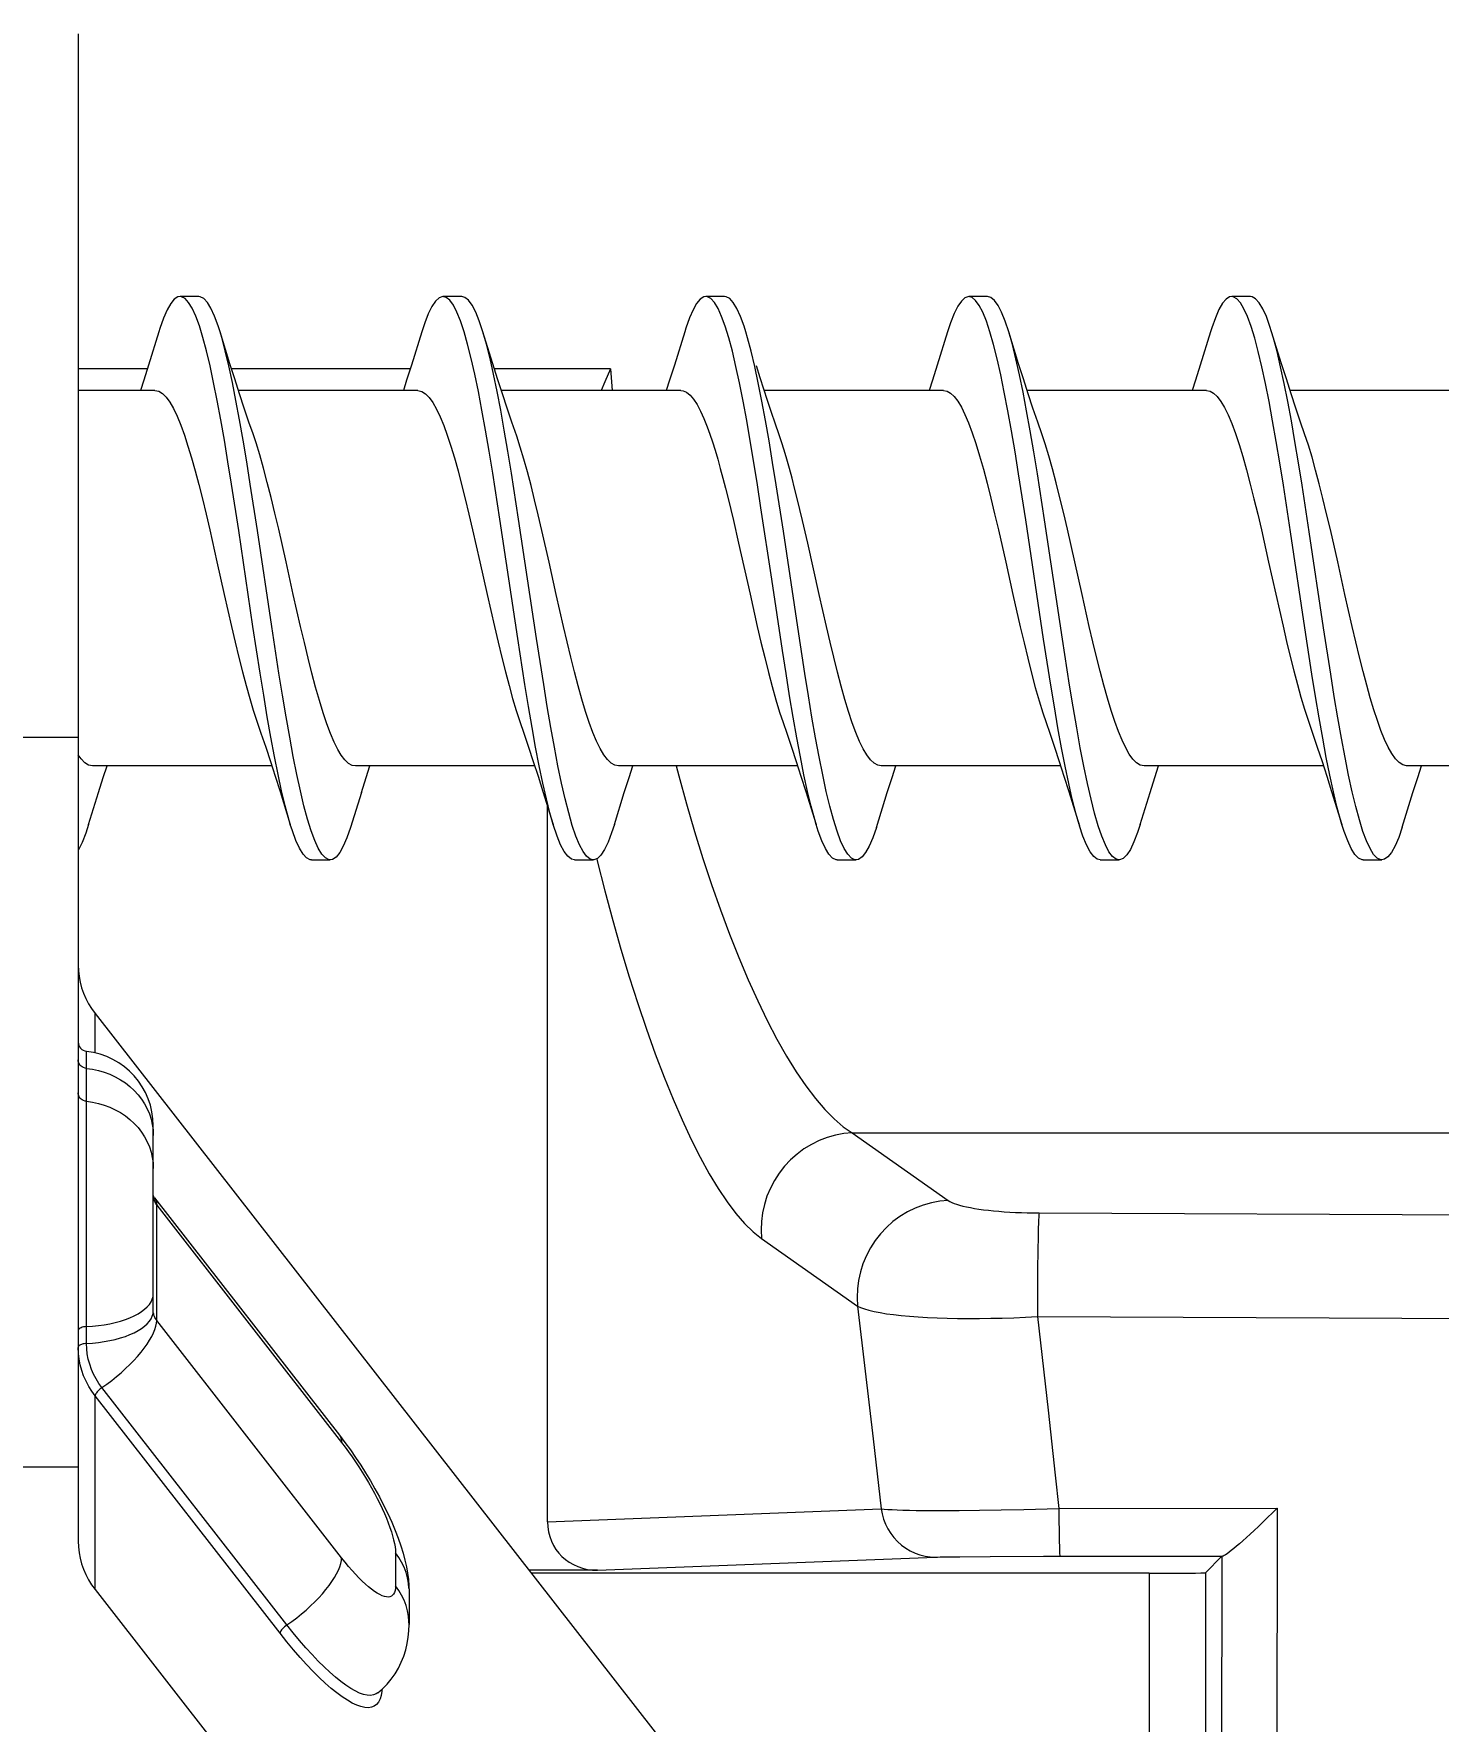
# Model space of a CAD drawing. Header units: millimetres. Extents: x -853320 to 19484, y -510814 to 9708.
# Drawn here: x 2824.89 to 2832.37, y 6547.73 to 6556.71 of the extents above; entities that cross this region are included whole.
import ezdxf
from ezdxf import colors
from ezdxf.entities.mleader import LeaderData, LeaderLine
from ezdxf.math import Vec2, Vec3

# ---------------------------------------------------------------- set-up
doc = ezdxf.new("R2010")
doc.units = ezdxf.units.MM
for name, color, linetype, lineweight in [('F_ARREDI', 7, 'Continuous', 5), ('F_ELETTRICO', 22, 'Continuous', 5), ('F_ELETTRODOMESTICI', 40, 'Continuous', 5)]:
    doc.layers.add(name, color=color, linetype=linetype, lineweight=lineweight)
doc.styles.add('DANZI-DIDASCALIE', font='Yu Gothic UI Light.ttf', dxfattribs={"height": 30})

# ---------------------------------------------------------------- blocks, each defined once
blk = doc.blocks.new('_Dot')
at = {"color": 0, "linetype": 'ByBlock', "lineweight": -2}
blk.add_line((-0.5, 0), (-1, 0), dxfattribs=at)
at = {"color": 0, "linetype": 'ByBlock', "const_width": 0.5}
blk.add_lwpolyline([(-0.25, 0, 1), (0.25, 0, 1)], format="xyb", close=True, dxfattribs=at)
blk = doc.blocks.new('BAGNO-LAVANDERIA_pianta_sol.B')
at = {"layer": 'F_ELETTRODOMESTICI', "color": 5, "ltscale": 5}
ml = blk.add_multileader_mtext('Standard', dxfattribs=at)
ml.set_content('{\\fYu Gothic UI Light|b0|i0|c128|p34;BASAMENTO c/cassetto} ditta MIELE art.WTS 610', color=5, style='DANZI-DIDASCALIE')
ml.set_leader_properties(color=256, linetype='ByLayer', lineweight=-1)
ml.set_arrow_properties(name='DOT')
ml.build(insert=Vec2(0, 0))
ml.multileader.update_dxf_attribs({"arrow_head_size": 5, "scale": 5})
ctx = ml.context
ctx.base_point, ctx.scale, ctx.char_height, ctx.arrow_head_size, ctx.landing_gap_size, ctx.plane_origin, ctx.plane_x_axis, ctx.plane_y_axis = Vec3(865728.9622, 518190.6354), 5, 25, 5, 10, Vec3(865691.9943, 518253.2738), Vec3(0, -1), Vec3(1, 0)
notes = []
notes.append((ctx, [(0, (0, 0, 0), (0, 0), (1, 0), 1, [])]))
ctx.mtext.insert, ctx.mtext.text_direction, ctx.mtext.rotation, ctx.mtext.width, ctx.mtext.flow_direction = Vec3(865741.6801, 518180.6354), Vec3(0, -1), 4.712389, 471.574284, 5
ml = blk.add_multileader_mtext('Standard', dxfattribs=at)
ml.set_content('{\\fYu Gothic UI Light|b0|i0|c128|p34;LAVASCIUGA} ditta MIELE art.WTD165 WPM 8/5kg', color=5, style='DANZI-DIDASCALIE')
ml.set_leader_properties(color=256, linetype='ByLayer', lineweight=-1)
ml.set_arrow_properties(name='DOT')
ml.build(insert=Vec2(0, 0))
ml.multileader.update_dxf_attribs({"arrow_head_size": 5, "scale": 5})
ctx = ml.context
ctx.base_point, ctx.scale, ctx.char_height, ctx.arrow_head_size, ctx.landing_gap_size, ctx.plane_origin, ctx.plane_x_axis, ctx.plane_y_axis = Vec3(865852.825, 518185.2766), 5, 25, 5, 10, Vec3(865819.832, 518247.9151), Vec3(0, -1), Vec3(1, 0)
notes.append((ctx, [(0, (0, 0, 0), (0, 0), (1, 0), 1, [])]))
ctx.mtext.insert, ctx.mtext.text_direction, ctx.mtext.rotation, ctx.mtext.width, ctx.mtext.flow_direction = Vec3(865869.5178, 518175.2766), Vec3(0, -1), 4.712389, 377.016688, 5
for ctx, leaders in notes:
    for number, flags, end, landing, length, lines in leaders:
        leader = LeaderData()
        leader.index, (leader.has_last_leader_line, leader.has_dogleg_vector, leader.attachment_direction) = number, flags
        leader.last_leader_point, leader.dogleg_vector, leader.dogleg_length = Vec3(end), Vec3(landing), length
        for number, points, colour, breaks in lines:
            line = LeaderLine()
            line.index, line.vertices, line.color, line.breaks = number, Vec3.list(points), colors.encode_raw_color(colour), breaks
            leader.lines.append(line)
        ctx.leaders.append(leader)

msp = doc.modelspace()

# ---------------------------------------------------------------- linework, layer by layer
at = {"layer": 'F_ELETTRICO'}
for p, q in [((2825.1308, 6556.7149), (2825.1308, 6548.6855)), ((2825.7733, 6555.315), (2825.6733, 6555.315)), ((2827.1733, 6555.315), (2827.0733, 6555.315)), ((2828.5733, 6555.315), (2828.4733, 6555.315)), ((2829.9733, 6555.315), (2829.8733, 6555.315)), ((2831.3733, 6555.315), (2831.2733, 6555.315)), ((2825.776, 6555.1586), (2825.7569, 6555.2106)), ((2827.1667, 6555.1852), (2827.1476, 6555.2323)), ((2829.9672, 6555.1839), (2829.9481, 6555.2312)), ((2831.3769, 6555.1557), (2831.3579, 6555.2082)), ((2825.9388, 6554.9573), (2825.8861, 6555.1269)), ((2827.3388, 6554.9573), (2827.2861, 6555.1269)), ((2830.1388, 6554.9573), (2830.0861, 6555.1269)), ((2831.5388, 6554.9573), (2831.4861, 6555.1269)), ((2825.4992, 6554.9299), (2825.1308, 6554.9299)), ((2826.8992, 6554.9299), (2825.9475, 6554.9299)), ((2827.9661, 6554.9299), (2827.3475, 6554.9299)), ((2827.9661, 6554.9299), (2827.9746, 6554.815)), ((2825.5393, 6554.815), (2825.1308, 6554.815)), ((2826.9393, 6554.815), (2825.9843, 6554.815)), ((2828.3393, 6554.815), (2827.3843, 6554.815)), ((2828.7717, 6554.7587), (2828.7526, 6554.8548)), ((2829.7393, 6554.815), (2828.7843, 6554.815)), ((2831.1393, 6554.815), (2830.1843, 6554.815)), ((2832.5393, 6554.815), (2831.5843, 6554.815)), ((2828.7907, 6554.6556), (2828.7717, 6554.7587)), ((2828.8212, 6554.7028), (2828.8017, 6554.7616)), ((2828.844, 6554.6355), (2828.8212, 6554.7028)), ((2828.8098, 6554.5465), (2828.7907, 6554.6556)), ((2828.8618, 6554.5838), (2828.844, 6554.6355)), ((2827.3762, 6554.1295), (2827.3381, 6554.3745)), ((2827.4762, 6554.1295), (2827.4381, 6554.3745)), ((2830.1767, 6554.1263), (2830.1386, 6554.3715)), ((2830.2767, 6554.1263), (2830.2386, 6554.3715)), ((2825.9855, 6554.0682), (2825.9474, 6554.3161)), ((2826.0855, 6554.0682), (2826.0474, 6554.3161)), ((2828.886, 6554.0649), (2828.8479, 6554.313)), ((2831.5865, 6554.0617), (2831.5484, 6554.3099)), ((2831.6865, 6554.0617), (2831.6484, 6554.3099)), ((2825.8312, 6554.0731), (2825.87, 6553.9018)), ((2826.0617, 6553.5577), (2825.9855, 6554.0682)), ((2826.1617, 6553.5577), (2826.0855, 6554.0682)), ((2826.2379, 6553.9019), (2826.1985, 6554.0757)), ((2827.4715, 6553.4932), (2827.3762, 6554.1295)), ((2827.5715, 6553.4932), (2827.4762, 6554.1295)), ((2828.6196, 6554.1227), (2828.6476, 6554.0012)), ((2828.9622, 6553.5544), (2828.886, 6554.0649)), ((2829.0155, 6554.0012), (2828.9876, 6554.1227)), ((2830.0311, 6554.0732), (2830.0701, 6553.901)), ((2830.272, 6553.4899), (2830.1767, 6554.1263)), ((2830.372, 6553.4899), (2830.2767, 6554.1263)), ((2830.4378, 6553.9021), (2830.3986, 6554.0753)), ((2831.8378, 6553.9021), (2831.7988, 6554.0745)), ((2828.6476, 6554.0012), (2828.7084, 6553.7293)), ((2829.0764, 6553.729), (2829.0155, 6554.0012)), ((2831.6627, 6553.5512), (2831.5865, 6554.0617)), ((2831.7627, 6553.5512), (2831.6865, 6554.0617)), ((2827.3087, 6553.7281), (2827.3475, 6553.5569)), ((2827.7151, 6553.5584), (2827.6765, 6553.7289)), ((2828.7084, 6553.7293), (2828.7471, 6553.5584)), ((2829.1151, 6553.5584), (2829.0764, 6553.729)), ((2831.5085, 6553.7292), (2831.5467, 6553.5601)), ((2826.0998, 6553.3099), (2826.0617, 6553.5577)), ((2826.1998, 6553.3099), (2826.1617, 6553.5577)), ((2829.0003, 6553.3069), (2828.9622, 6553.5544)), ((2831.7008, 6553.3038), (2831.6627, 6553.5512)), ((2831.8008, 6553.3038), (2831.7627, 6553.5512)), ((2827.5096, 6553.2485), (2827.4715, 6553.4932)), ((2827.6096, 6553.2485), (2827.5715, 6553.4932)), ((2830.3101, 6553.2455), (2830.272, 6553.4899)), ((2830.4101, 6553.2455), (2830.372, 6553.4899)), ((2825.1308, 6552.9671), (2823.6308, 6552.9671)), ((2826.1623, 6552.815), (2825.2073, 6552.815)), ((2826.1951, 6552.7698), (2826.176, 6552.8655)), ((2827.5623, 6552.815), (2826.6073, 6552.815)), ((2828.9623, 6552.815), (2828.0073, 6552.815)), ((2830.3623, 6552.815), (2829.4073, 6552.815)), ((2831.7623, 6552.815), (2830.8073, 6552.815)), ((2831.796, 6552.7651), (2831.777, 6552.8604)), ((2833.1623, 6552.815), (2832.2073, 6552.815)), ((2826.2057, 6552.6796), (2826.2605, 6552.503)), ((2827.6057, 6552.6796), (2827.6605, 6552.503)), ((2829.0057, 6552.6796), (2829.0605, 6552.503)), ((2830.4057, 6552.6796), (2830.4625, 6552.4967)), ((2831.8057, 6552.6796), (2831.8605, 6552.503)), ((2827.6308, 6548.7892), (2827.6308, 6552.5994)), ((2826.3903, 6552.4178), (2826.3713, 6552.4695)), ((2829.1908, 6552.4166), (2829.1718, 6552.468)), ((2831.9913, 6552.4154), (2831.9722, 6552.4666)), ((2827.8001, 6552.3952), (2827.781, 6552.4417)), ((2830.6006, 6552.3941), (2830.5815, 6552.4404)), ((2826.3733, 6552.315), (2826.4733, 6552.315)), ((2827.7733, 6552.315), (2827.8733, 6552.315)), ((2827.8928, 6552.3196), (2827.8953, 6552.3093)), ((2829.1733, 6552.315), (2829.2733, 6552.315)), ((2830.5733, 6552.315), (2830.6733, 6552.315)), ((2831.9733, 6552.315), (2832.0733, 6552.315)), ((2825.2212, 6551.4963), (2829.9916, 6545.373)), ((2825.2212, 6551.2866), (2825.2212, 6551.4963)), ((2825.1752, 6549.7387), (2825.1752, 6551.2949)), ((2825.5295, 6550.8759), (2825.5308, 6550.8467)), ((2825.5308, 6549.9129), (2825.5308, 6550.8973)), ((2829.2526, 6550.8605), (2854.3608, 6550.8605)), ((2829.2526, 6550.8605), (2829.7637, 6550.5007)), ((2825.5368, 6550.5147), (2826.5216, 6549.2506)), ((2825.5368, 6550.5147), (2825.5392, 6550.5113)), ((2825.5478, 6550.4886), (2825.5489, 6550.4751)), ((2825.5489, 6550.4751), (2826.5337, 6549.211)), ((2825.5489, 6549.8614), (2825.5489, 6550.4751)), ((2830.2473, 6550.4339), (2854.3608, 6550.3262)), ((2828.7696, 6550.2977), (2829.2808, 6549.9378)), ((2830.2424, 6550.3025), (2830.2413, 6550.2395)), ((2830.2413, 6550.2395), (2830.2399, 6550.1297)), ((2830.2399, 6550.1297), (2830.2389, 6550.0079)), ((2829.2808, 6549.9378), (2829.322, 6549.5905)), ((2830.2389, 6550.0079), (2830.2385, 6549.882)), ((2826.5337, 6548.5973), (2825.5489, 6549.8614)), ((2830.2385, 6549.882), (2854.3608, 6549.7737)), ((2830.2385, 6549.882), (2830.2955, 6549.3834)), ((2829.322, 6549.5905), (2829.3638, 6549.2308)), ((2826.2424, 6548.2397), (2825.2576, 6549.5038)), ((2826.206, 6548.195), (2825.2212, 6549.4591)), ((2825.2212, 6548.4277), (2825.2212, 6549.4591)), ((2826.5216, 6549.2506), (2826.5512, 6549.2116)), ((2829.3638, 6549.2308), (2829.4061, 6548.8585)), ((2823.6308, 6549.0809), (2825.1308, 6549.0809)), ((2827.6308, 6548.7892), (2829.4061, 6548.8585)), ((2829.9307, 6548.8507), (2830.0459, 6548.8527)), ((2830.0459, 6548.8527), (2830.1664, 6548.8553)), ((2830.1664, 6548.8553), (2830.3533, 6548.8605)), ((2830.3533, 6548.8605), (2831.5163, 6548.8608)), ((2830.3533, 6548.8605), (2830.3536, 6548.8058)), ((2831.5163, 6548.8608), (2831.5133, 6546.9817)), ((2829.8226, 6548.8495), (2829.9307, 6548.8507)), ((2830.3536, 6548.8058), (2830.3543, 6548.731)), ((2830.3543, 6548.731), (2830.355, 6548.6884)), ((2830.355, 6548.6884), (2830.3557, 6548.6535)), ((2826.8205, 6548.6237), (2826.8205, 6548.4483)), ((2827.897, 6548.5305), (2829.6959, 6548.6008)), ((2829.7206, 6548.6015), (2829.7555, 6548.6022)), ((2829.7555, 6548.6022), (2829.8263, 6548.6032)), ((2829.8263, 6548.6032), (2829.9864, 6548.6045)), ((2829.9864, 6548.6045), (2830.2708, 6548.6055)), ((2830.2708, 6548.6055), (2831.2243, 6548.6057)), ((2831.1334, 6548.5176), (2831.2211, 6548.6053)), ((2831.2211, 6548.6053), (2831.2137, 6544.7701)), ((2827.897, 6548.5305), (2827.5317, 6548.5305)), ((2830.8334, 6548.515), (2827.5439, 6548.515)), ((2830.8334, 6548.515), (2830.8334, 6540.5124)), ((2831.1334, 6548.5176), (2831.1334, 6540.8124)), ((2825.2212, 6548.4277), (2829.9916, 6542.3044)), ((2826.8928, 6548.4175), (2826.8928, 6548.2421)), ((2826.7258, 6547.8774), (2826.7517, 6547.8999))]:
    msp.add_line(p, q, dxfattribs=at)
for points in [[(2825.6733, 6555.315), (2825.6616, 6555.3129), (2825.6426, 6555.3007), (2825.6235, 6555.2777), (2825.6045, 6555.244), (2825.5854, 6555.1998), (2825.5664, 6555.1456), (2825.5605, 6555.1269)], [(2825.7569, 6555.2106), (2825.7379, 6555.2525), (2825.7188, 6555.2838), (2825.6997, 6555.3044), (2825.6807, 6555.3141), (2825.6733, 6555.315)], [(2825.8861, 6555.1269), (2825.876, 6555.1586), (2825.8569, 6555.2106), (2825.8379, 6555.2525), (2825.8188, 6555.2838), (2825.7997, 6555.3044), (2825.7807, 6555.3141), (2825.7733, 6555.315)], [(2827.0733, 6555.315), (2827.0524, 6555.3083), (2827.0333, 6555.2909), (2827.0143, 6555.2626), (2826.9952, 6555.2238), (2826.9762, 6555.1746), (2826.9605, 6555.1269)], [(2827.1476, 6555.2323), (2827.1286, 6555.2691), (2827.1095, 6555.2952), (2827.0905, 6555.3105), (2827.0733, 6555.315)], [(2827.2861, 6555.1269), (2827.2667, 6555.1852), (2827.2476, 6555.2323), (2827.2286, 6555.2691), (2827.2095, 6555.2952), (2827.1905, 6555.3105), (2827.1733, 6555.315)], [(2828.4733, 6555.315), (2828.4621, 6555.3131), (2828.4431, 6555.3012), (2828.424, 6555.2784), (2828.405, 6555.245), (2828.3859, 6555.2011), (2828.3669, 6555.1471), (2828.3605, 6555.1269)], [(2828.5574, 6555.2094), (2828.5383, 6555.2515), (2828.5193, 6555.2831), (2828.5002, 6555.304), (2828.4812, 6555.314), (2828.4733, 6555.315)], [(2828.6861, 6555.1269), (2828.6764, 6555.1571), (2828.6574, 6555.2094), (2828.6383, 6555.2515), (2828.6193, 6555.2831), (2828.6002, 6555.304), (2828.5812, 6555.314), (2828.5733, 6555.315)], [(2829.8733, 6555.315), (2829.8529, 6555.3086), (2829.8338, 6555.2914), (2829.8147, 6555.2635), (2829.7957, 6555.2249), (2829.7766, 6555.176), (2829.7605, 6555.1269)], [(2829.9481, 6555.2312), (2829.9291, 6555.2683), (2829.91, 6555.2947), (2829.891, 6555.3103), (2829.8733, 6555.315)], [(2830.0861, 6555.1269), (2830.0672, 6555.1839), (2830.0481, 6555.2312), (2830.0291, 6555.2683), (2830.01, 6555.2947), (2829.991, 6555.3103), (2829.9733, 6555.315)], [(2831.2733, 6555.315), (2831.2626, 6555.3132), (2831.2436, 6555.3016), (2831.2245, 6555.2791), (2831.2055, 6555.246), (2831.1864, 6555.2023), (2831.1674, 6555.1486), (2831.1605, 6555.1269)], [(2831.3579, 6555.2082), (2831.3388, 6555.2506), (2831.3198, 6555.2825), (2831.3007, 6555.3036), (2831.2817, 6555.3139), (2831.2733, 6555.315)], [(2831.4861, 6555.1269), (2831.4769, 6555.1557), (2831.4579, 6555.2082), (2831.4388, 6555.2506), (2831.4198, 6555.2825), (2831.4007, 6555.3036), (2831.3817, 6555.3139), (2831.3733, 6555.315)], [(2825.8712, 6554.7612), (2825.8522, 6554.8571), (2825.8331, 6554.9455), (2825.8141, 6555.0255), (2825.795, 6555.0967), (2825.776, 6555.1586)], [(2827.2619, 6554.8089), (2827.2429, 6554.9012), (2827.2238, 6554.9855), (2827.2048, 6555.0614), (2827.1857, 6555.1281), (2827.1667, 6555.1852)], [(2828.6145, 6555.0236), (2828.5955, 6555.095), (2828.5764, 6555.1571), (2828.5574, 6555.2094)], [(2830.0624, 6554.8064), (2830.0434, 6554.8989), (2830.0243, 6554.9835), (2830.0053, 6555.0595), (2829.9862, 6555.1265), (2829.9672, 6555.1839)], [(2831.4722, 6554.7561), (2831.4531, 6554.8524), (2831.4341, 6554.9411), (2831.415, 6555.0216), (2831.396, 6555.0933), (2831.3769, 6555.1557)], [(2825.5605, 6555.1269), (2825.5057, 6554.9503), (2825.4799, 6554.8694), (2825.4623, 6554.815)], [(2825.9522, 6554.8571), (2825.9331, 6554.9455), (2825.9141, 6555.0255), (2825.895, 6555.0967), (2825.8861, 6555.1269)], [(2826.9605, 6555.1269), (2826.9057, 6554.9503), (2826.8799, 6554.8694), (2826.8623, 6554.815)], [(2827.3619, 6554.8089), (2827.3429, 6554.9012), (2827.3238, 6554.9855), (2827.3048, 6555.0614), (2827.2861, 6555.1269)], [(2828.3605, 6555.1269), (2828.3057, 6554.9503), (2828.2799, 6554.8694), (2828.2623, 6554.815)], [(2828.7145, 6555.0236), (2828.6955, 6555.095), (2828.6861, 6555.1269)], [(2829.7605, 6555.1269), (2829.7057, 6554.9503), (2829.6799, 6554.8694), (2829.6623, 6554.815)], [(2830.1624, 6554.8064), (2830.1434, 6554.8989), (2830.1243, 6554.9835), (2830.1053, 6555.0595), (2830.0861, 6555.1269)], [(2831.1605, 6555.1269), (2831.1057, 6554.9503), (2831.0799, 6554.8694), (2831.0623, 6554.815)], [(2831.5531, 6554.8524), (2831.5341, 6554.9411), (2831.515, 6555.0216), (2831.496, 6555.0933), (2831.4861, 6555.1269)], [(2828.7669, 6554.1903), (2828.7479, 6554.313), (2828.7288, 6554.432), (2828.7098, 6554.5465), (2828.6907, 6554.6556), (2828.6717, 6554.7587), (2828.6526, 6554.8548), (2828.6336, 6554.9433), (2828.6145, 6555.0236)], [(2828.7526, 6554.8548), (2828.7336, 6554.9433), (2828.7145, 6555.0236)], [(2826.0619, 6554.5838), (2826.0402, 6554.6468), (2826.0151, 6554.7211), (2825.9899, 6554.7977), (2825.9645, 6554.8764), (2825.9388, 6554.9573)], [(2827.4659, 6554.5721), (2827.4402, 6554.6468), (2827.4151, 6554.7211), (2827.3899, 6554.7977), (2827.3645, 6554.8764), (2827.3388, 6554.9573)], [(2827.9661, 6554.9299), (2827.9359, 6554.8608), (2827.9165, 6554.815)], [(2828.8017, 6554.7616), (2828.7624, 6554.8828), (2828.7424, 6554.9457)], [(2830.2619, 6554.5838), (2830.2402, 6554.6468), (2830.2151, 6554.7211), (2830.1899, 6554.7977), (2830.1645, 6554.8764), (2830.1388, 6554.9573)], [(2831.6619, 6554.5838), (2831.6402, 6554.6468), (2831.6151, 6554.7211), (2831.5899, 6554.7977), (2831.5645, 6554.8764), (2831.5388, 6554.9573)], [(2825.5393, 6554.815), (2825.5597, 6554.8108), (2825.5795, 6554.7987), (2825.5992, 6554.779), (2825.6188, 6554.7521), (2825.6382, 6554.7181), (2825.6576, 6554.6775), (2825.6769, 6554.6304), (2825.6961, 6554.5775), (2825.7153, 6554.5189), (2825.7345, 6554.4553), (2825.7536, 6554.387), (2825.7729, 6554.3142), (2825.7922, 6554.237), (2825.8117, 6554.1563), (2825.8312, 6554.0731)], [(2826.0474, 6554.3161), (2826.0284, 6554.435), (2826.0093, 6554.5493), (2825.9903, 6554.6584), (2825.9712, 6554.7612), (2825.9522, 6554.8571)], [(2826.9393, 6554.815), (2826.961, 6554.8102), (2826.9809, 6554.7976), (2827.0006, 6554.7774), (2827.02, 6554.7501), (2827.0394, 6554.7159), (2827.0586, 6554.6752), (2827.0776, 6554.6285), (2827.0965, 6554.5763), (2827.1155, 6554.5185), (2827.1345, 6554.4553), (2827.1536, 6554.3872), (2827.1728, 6554.3145), (2827.1922, 6554.2371), (2827.2118, 6554.156), (2827.2313, 6554.0725)], [(2827.3381, 6554.3745), (2827.3191, 6554.4913), (2827.3, 6554.6032), (2827.281, 6554.7093), (2827.2619, 6554.8089)], [(2827.4381, 6554.3745), (2827.4191, 6554.4913), (2827.4, 6554.6032), (2827.381, 6554.7093), (2827.3619, 6554.8089)], [(2828.3393, 6554.815), (2828.3518, 6554.8134), (2828.3707, 6554.8051), (2828.3894, 6554.7898), (2828.4081, 6554.7677), (2828.4265, 6554.7394), (2828.4447, 6554.7051), (2828.4628, 6554.6654), (2828.4806, 6554.6207)], [(2829.7393, 6554.815), (2829.7574, 6554.8117), (2829.7769, 6554.8008), (2829.7963, 6554.7824), (2829.8154, 6554.7573), (2829.8343, 6554.7256), (2829.8532, 6554.6871), (2829.8724, 6554.6418), (2829.8917, 6554.59), (2829.9112, 6554.5318), (2829.9311, 6554.4671), (2829.9511, 6554.3964), (2829.9711, 6554.321), (2829.9912, 6554.2414), (2830.0112, 6554.1583), (2830.0311, 6554.0732)], [(2830.1386, 6554.3715), (2830.1196, 6554.4884), (2830.1005, 6554.6004), (2830.0815, 6554.7066), (2830.0624, 6554.8064)], [(2830.2386, 6554.3715), (2830.2196, 6554.4884), (2830.2005, 6554.6004), (2830.1815, 6554.7066), (2830.1624, 6554.8064)], [(2831.1393, 6554.815), (2831.1581, 6554.8114), (2831.1774, 6554.8004), (2831.1966, 6554.7821), (2831.2158, 6554.7566), (2831.235, 6554.7242), (2831.2542, 6554.6849), (2831.2736, 6554.6389), (2831.293, 6554.5864), (2831.3126, 6554.5275), (2831.3324, 6554.4624), (2831.3524, 6554.3916), (2831.3723, 6554.3163), (2831.3921, 6554.2375), (2831.4119, 6554.1556), (2831.4315, 6554.0717)], [(2831.6484, 6554.3099), (2831.6293, 6554.429), (2831.6103, 6554.5436), (2831.5912, 6554.6529), (2831.5722, 6554.7561), (2831.5531, 6554.8524)], [(2825.9474, 6554.3161), (2825.9284, 6554.435), (2825.9093, 6554.5493), (2825.8903, 6554.6584), (2825.8712, 6554.7612)], [(2831.5484, 6554.3099), (2831.5293, 6554.429), (2831.5103, 6554.5436), (2831.4912, 6554.6529), (2831.4722, 6554.7561)], [(2828.4806, 6554.6207), (2828.4945, 6554.5822), (2828.5084, 6554.5406), (2828.5224, 6554.4962), (2828.5363, 6554.449), (2828.5503, 6554.3993), (2828.5642, 6554.3475), (2828.578, 6554.2939), (2828.5918, 6554.2386), (2828.6057, 6554.1816), (2828.6196, 6554.1227)], [(2826.1985, 6554.0757), (2826.1784, 6554.1615), (2826.1582, 6554.2452), (2826.138, 6554.3252), (2826.1178, 6554.4007), (2826.0977, 6554.4713), (2826.0779, 6554.5359), (2826.0619, 6554.5838)], [(2827.5999, 6554.0698), (2827.5807, 6554.1519), (2827.5616, 6554.2315), (2827.5424, 6554.3079), (2827.5233, 6554.3807), (2827.5042, 6554.4493), (2827.485, 6554.5133), (2827.4659, 6554.5721)], [(2828.8479, 6554.313), (2828.8288, 6554.432), (2828.8098, 6554.5465)], [(2828.9876, 6554.1227), (2828.9736, 6554.1816), (2828.9598, 6554.2386), (2828.946, 6554.2939), (2828.9321, 6554.3475), (2828.9182, 6554.3993), (2828.9043, 6554.449), (2828.8903, 6554.4962), (2828.8764, 6554.5406), (2828.8618, 6554.5838)], [(2830.3986, 6554.0753), (2830.3787, 6554.1604), (2830.3587, 6554.2433), (2830.3387, 6554.3223), (2830.3189, 6554.3967), (2830.2992, 6554.4662), (2830.2798, 6554.53), (2830.2619, 6554.5838)], [(2831.7988, 6554.0745), (2831.7791, 6554.1586), (2831.7594, 6554.2403), (2831.7398, 6554.318), (2831.7205, 6554.3911), (2831.7013, 6554.4594), (2831.6821, 6554.5227), (2831.6619, 6554.5838)], [(2828.8813, 6553.4292), (2828.8241, 6553.8096), (2828.7669, 6554.1903)], [(2827.2313, 6554.0725), (2827.27, 6553.9014), (2827.3087, 6553.7281)], [(2827.6765, 6553.7289), (2827.6381, 6553.9008), (2827.5999, 6554.0698)], [(2831.4315, 6554.0717), (2831.4702, 6553.9007), (2831.5085, 6553.7292)], [(2825.87, 6553.9018), (2825.9086, 6553.7284), (2825.9474, 6553.5572)], [(2826.3154, 6553.557), (2826.2765, 6553.729), (2826.2379, 6553.9019)], [(2830.0701, 6553.901), (2830.1085, 6553.7289), (2830.1476, 6553.5566)], [(2830.5151, 6553.5584), (2830.4766, 6553.7286), (2830.4378, 6553.9021)], [(2831.9151, 6553.5585), (2831.8765, 6553.7287), (2831.8378, 6553.9021)], [(2825.9474, 6553.5572), (2825.9669, 6553.4738), (2825.9865, 6553.3927), (2826.0059, 6553.3154), (2826.0251, 6553.2427), (2826.0442, 6553.1747), (2826.0632, 6553.1114), (2826.0822, 6553.0534)], [(2826.6073, 6552.815), (2826.5895, 6552.8181), (2826.5702, 6552.8288), (2826.551, 6552.8467), (2826.5319, 6552.8716), (2826.5128, 6552.9034), (2826.4937, 6552.9421), (2826.4744, 6552.9876), (2826.455, 6553.0396), (2826.4354, 6553.0981), (2826.4155, 6553.1631), (2826.3954, 6553.234), (2826.3754, 6553.3095), (2826.3553, 6553.3891), (2826.3353, 6553.4721), (2826.3154, 6553.557)], [(2827.3475, 6553.5569), (2827.3669, 6553.4738), (2827.3863, 6553.3932), (2827.4057, 6553.3161), (2827.425, 6553.243), (2827.4442, 6553.1745), (2827.4635, 6553.1106), (2827.4828, 6553.0519)], [(2828.0073, 6552.815), (2827.9881, 6552.8187), (2827.9688, 6552.8299), (2827.9494, 6552.8485), (2827.9301, 6552.8743), (2827.9108, 6552.9073), (2827.8914, 6552.9472), (2827.872, 6552.9938), (2827.8525, 6553.0467), (2827.8329, 6553.1058), (2827.8132, 6553.171), (2827.7933, 6553.2417), (2827.7735, 6553.3166), (2827.754, 6553.3946), (2827.7345, 6553.4753), (2827.7151, 6553.5584)], [(2828.7471, 6553.5584), (2828.7668, 6553.4743), (2828.7866, 6553.3923), (2828.8064, 6553.3133), (2828.8264, 6553.238), (2828.8463, 6553.1672), (2828.8662, 6553.102), (2828.8848, 6553.0461)], [(2829.4073, 6552.815), (2829.3884, 6552.8186), (2829.3691, 6552.8296), (2829.3499, 6552.848), (2829.3306, 6552.8736), (2829.3113, 6552.9063), (2829.2919, 6552.946), (2829.2725, 6552.9924), (2829.253, 6553.0451), (2829.2334, 6553.1042), (2829.2136, 6553.1694), (2829.1937, 6553.2402), (2829.1739, 6553.3153), (2829.1542, 6553.3937), (2829.1346, 6553.4749), (2829.1151, 6553.5584)], [(2830.1476, 6553.5566), (2830.1675, 6553.4715), (2830.1876, 6553.3883), (2830.2076, 6553.3086), (2830.2277, 6553.2332), (2830.2477, 6553.1625), (2830.2675, 6553.0977), (2830.2848, 6553.0461)], [(2830.8073, 6552.815), (2830.7869, 6552.8191), (2830.7673, 6552.831), (2830.7477, 6552.8505), (2830.7283, 6552.8772), (2830.7089, 6552.9109), (2830.6895, 6552.9515), (2830.6701, 6552.9985), (2830.6507, 6553.0518), (2830.6313, 6553.1108), (2830.6119, 6553.1755), (2830.5924, 6553.2452), (2830.5729, 6553.3189), (2830.5536, 6553.396), (2830.5344, 6553.4759), (2830.5151, 6553.5584)], [(2831.5467, 6553.5601), (2831.5659, 6553.4781), (2831.585, 6553.3985), (2831.6042, 6553.3221), (2831.6233, 6553.2493), (2831.6424, 6553.1807), (2831.6616, 6553.1167), (2831.6807, 6553.0579), (2831.7041, 6552.9902)], [(2832.2073, 6552.815), (2832.2046, 6552.815), (2832.1848, 6552.82), (2832.165, 6552.8329), (2832.1453, 6552.8534), (2832.1259, 6552.8809), (2832.1066, 6552.9153), (2832.0874, 6552.9563), (2832.0682, 6553.0034), (2832.0492, 6553.0563), (2832.0301, 6553.1147), (2832.0111, 6553.178), (2831.9922, 6553.2459), (2831.9731, 6553.3184), (2831.9538, 6553.3952), (2831.9344, 6553.4756), (2831.9151, 6553.5585)], [(2829.0605, 6552.503), (2829.0527, 6552.5293), (2829.0337, 6552.6), (2829.0146, 6552.6796), (2828.9956, 6552.7675), (2828.9765, 6552.863), (2828.9575, 6552.9654), (2828.9384, 6553.0741), (2828.9194, 6553.1882), (2828.9003, 6553.3069), (2828.8813, 6553.4292)], [(2826.176, 6552.8655), (2826.157, 6552.9681), (2826.1379, 6553.077), (2826.1189, 6553.1912), (2826.0998, 6553.3099)], [(2826.276, 6552.8655), (2826.257, 6552.9681), (2826.2379, 6553.077), (2826.2189, 6553.1912), (2826.1998, 6553.3099)], [(2829.0765, 6552.863), (2829.0575, 6552.9654), (2829.0384, 6553.0741), (2829.0194, 6553.1882), (2829.0003, 6553.3069)], [(2831.777, 6552.8604), (2831.7579, 6552.9627), (2831.7389, 6553.0713), (2831.7198, 6553.1852), (2831.7008, 6553.3038)], [(2831.877, 6552.8604), (2831.8579, 6552.9627), (2831.8389, 6553.0713), (2831.8198, 6553.1852), (2831.8008, 6553.3038)], [(2827.5858, 6552.8155), (2827.5667, 6552.9147), (2827.5477, 6553.0204), (2827.5286, 6553.132), (2827.5096, 6553.2485)], [(2827.6858, 6552.8155), (2827.6667, 6552.9147), (2827.6477, 6553.0204), (2827.6286, 6553.132), (2827.6096, 6553.2485)], [(2830.3863, 6552.8131), (2830.3672, 6552.9121), (2830.3482, 6553.0177), (2830.3291, 6553.1291), (2830.3101, 6553.2455)], [(2830.4863, 6552.8131), (2830.4672, 6552.9121), (2830.4482, 6553.0177), (2830.4291, 6553.1291), (2830.4101, 6553.2455)], [(2826.0822, 6553.0534), (2826.1041, 6552.9902), (2826.1292, 6552.9158), (2826.1544, 6552.8392), (2826.1799, 6552.7605), (2826.2057, 6552.6796)], [(2827.4828, 6553.0519), (2827.5041, 6552.9902), (2827.5292, 6552.9158), (2827.5544, 6552.8392), (2827.5799, 6552.7605), (2827.6057, 6552.6796)], [(2828.8848, 6553.0461), (2828.9041, 6552.9902), (2828.9292, 6552.9158), (2828.9544, 6552.8392), (2828.9799, 6552.7605), (2829.0057, 6552.6796)], [(2830.2848, 6553.0461), (2830.3041, 6552.9902), (2830.3292, 6552.9158), (2830.3544, 6552.8392), (2830.3799, 6552.7605), (2830.4057, 6552.6796)], [(2831.7041, 6552.9902), (2831.7292, 6552.9158), (2831.7544, 6552.8392), (2831.7799, 6552.7605), (2831.8057, 6552.6796)], [(2825.2073, 6552.815), (2825.1857, 6552.8197), (2825.1657, 6552.8323), (2825.146, 6552.8525), (2825.1308, 6552.8739)], [(2825.1861, 6552.503), (2825.2388, 6552.6727), (2825.2645, 6552.7535), (2825.2843, 6552.815)], [(2826.3713, 6552.4695), (2826.3522, 6552.531), (2826.3332, 6552.602), (2826.3141, 6552.6817), (2826.2951, 6552.7698), (2826.276, 6552.8655)], [(2826.6388, 6552.6727), (2826.6645, 6552.7535), (2826.6843, 6552.815)], [(2827.6605, 6552.503), (2827.6429, 6552.5645), (2827.6239, 6552.6398), (2827.6048, 6552.7237), (2827.5858, 6552.8155)], [(2827.781, 6552.4417), (2827.762, 6552.4983), (2827.7429, 6552.5645), (2827.7239, 6552.6398), (2827.7048, 6552.7237), (2827.6858, 6552.8155)], [(2827.9861, 6552.503), (2828.0388, 6552.6727), (2828.0645, 6552.7535), (2828.0843, 6552.815)], [(2828.3151, 6552.815), (2828.3288, 6552.7625), (2828.3703, 6552.6126), (2828.4133, 6552.4657), (2828.458, 6552.3225), (2828.5039, 6552.1832), (2828.5511, 6552.0485), (2828.5995, 6551.9188), (2828.6487, 6551.7946), (2828.6987, 6551.6762), (2828.7494, 6551.5641), (2828.8005, 6551.4587), (2828.8518, 6551.3603), (2828.9034, 6551.2694), (2828.9548, 6551.1861), (2829.0059, 6551.1108), (2829.0568, 6551.0437), (2829.1069, 6550.985), (2829.1562, 6550.9348), (2829.2048, 6550.8933), (2829.2526, 6550.8605)], [(2829.1718, 6552.468), (2829.1527, 6552.5293), (2829.1337, 6552.6), (2829.1146, 6552.6796), (2829.0956, 6552.7675), (2829.0765, 6552.863)], [(2829.3813, 6552.4878), (2829.4388, 6552.6727), (2829.4645, 6552.7535), (2829.4843, 6552.815)], [(2830.4605, 6552.503), (2830.4434, 6552.5626), (2830.4244, 6552.6377), (2830.4053, 6552.7214), (2830.3863, 6552.8131)], [(2830.5815, 6552.4404), (2830.5625, 6552.4967), (2830.5434, 6552.5626), (2830.5244, 6552.6377), (2830.5053, 6552.7214), (2830.4863, 6552.8131)], [(2830.7861, 6552.503), (2830.8388, 6552.6727), (2830.8645, 6552.7535), (2830.8843, 6552.815)], [(2831.9722, 6552.4666), (2831.9532, 6552.5277), (2831.9341, 6552.5981), (2831.9151, 6552.6775), (2831.896, 6552.7651), (2831.877, 6552.8604)], [(2832.1818, 6552.4893), (2832.2388, 6552.6727), (2832.2645, 6552.7535), (2832.2843, 6552.815)], [(2826.2605, 6552.503), (2826.2522, 6552.531), (2826.2332, 6552.602), (2826.2141, 6552.6817), (2826.1951, 6552.7698)], [(2831.8605, 6552.503), (2831.8532, 6552.5277), (2831.8341, 6552.5981), (2831.8151, 6552.6775), (2831.796, 6552.7651)], [(2826.6388, 6552.6727), (2826.5808, 6552.4863), (2826.5618, 6552.4317), (2826.5427, 6552.3872), (2826.5237, 6552.3531), (2826.5046, 6552.3298), (2826.4856, 6552.3172), (2826.4733, 6552.315)], [(2825.1861, 6552.503), (2825.1711, 6552.457), (2825.152, 6552.4076), (2825.133, 6552.3684), (2825.1308, 6552.3651)], [(2826.3733, 6552.315), (2826.3665, 6552.3157), (2826.3475, 6552.325), (2826.3284, 6552.3453), (2826.3094, 6552.3763), (2826.2903, 6552.4178), (2826.2713, 6552.4695), (2826.2605, 6552.503)], [(2827.7733, 6552.315), (2827.7572, 6552.3189), (2827.7382, 6552.3335), (2827.7191, 6552.3591), (2827.7001, 6552.3952), (2827.681, 6552.4417), (2827.6605, 6552.503)], [(2827.9861, 6552.503), (2827.9716, 6552.4584), (2827.9525, 6552.4087), (2827.9335, 6552.3693), (2827.9144, 6552.3404), (2827.8954, 6552.3223), (2827.8763, 6552.3151), (2827.8733, 6552.315)], [(2829.1733, 6552.315), (2829.167, 6552.3156), (2829.148, 6552.3246), (2829.1289, 6552.3446), (2829.1099, 6552.3754), (2829.0908, 6552.4166), (2829.0718, 6552.468), (2829.0605, 6552.503)], [(2829.3813, 6552.4878), (2829.3623, 6552.4329), (2829.3432, 6552.3882), (2829.3242, 6552.3539), (2829.3051, 6552.3302), (2829.2861, 6552.3174), (2829.2733, 6552.315)], [(2830.5733, 6552.315), (2830.5577, 6552.3186), (2830.5387, 6552.333), (2830.5196, 6552.3583), (2830.5006, 6552.3941), (2830.4815, 6552.4404), (2830.4625, 6552.4967)], [(2830.7861, 6552.503), (2830.772, 6552.4598), (2830.753, 6552.4099), (2830.7339, 6552.3702), (2830.7149, 6552.341), (2830.6958, 6552.3226), (2830.6768, 6552.3151), (2830.6733, 6552.315)], [(2831.9733, 6552.315), (2831.9675, 6552.3155), (2831.9485, 6552.3243), (2831.9294, 6552.344), (2831.9104, 6552.3744), (2831.8913, 6552.4154), (2831.8722, 6552.4666), (2831.8605, 6552.503)], [(2832.1818, 6552.4893), (2832.1628, 6552.4342), (2832.1437, 6552.3892), (2832.1247, 6552.3546), (2832.1056, 6552.3307), (2832.0866, 6552.3176), (2832.0733, 6552.315)], [(2826.4733, 6552.315), (2826.4665, 6552.3157), (2826.4475, 6552.325), (2826.4284, 6552.3453), (2826.4094, 6552.3763), (2826.3903, 6552.4178)], [(2827.8733, 6552.315), (2827.8572, 6552.3189), (2827.8382, 6552.3335), (2827.8191, 6552.3591), (2827.8001, 6552.3952)], [(2829.2733, 6552.315), (2829.267, 6552.3156), (2829.248, 6552.3246), (2829.2289, 6552.3446), (2829.2099, 6552.3754), (2829.1908, 6552.4166)], [(2830.6733, 6552.315), (2830.6577, 6552.3186), (2830.6387, 6552.333), (2830.6196, 6552.3583), (2830.6006, 6552.3941)], [(2832.0733, 6552.315), (2832.0675, 6552.3155), (2832.0485, 6552.3243), (2832.0294, 6552.344), (2832.0104, 6552.3744), (2831.9913, 6552.4154)], [(2827.8953, 6552.3093), (2827.936, 6552.1489), (2827.978, 6551.9924), (2828.0213, 6551.8397), (2828.0655, 6551.6922), (2828.1107, 6551.5499), (2828.1569, 6551.4128), (2828.2036, 6551.282), (2828.2509, 6551.1577), (2828.2988, 6551.0397), (2828.3468, 6550.9291), (2828.395, 6550.826), (2828.4433, 6550.7303), (2828.4914, 6550.6429), (2828.5392, 6550.5637), (2828.5868, 6550.4928), (2828.6337, 6550.4307), (2828.6797, 6550.3775), (2828.725, 6550.3332), (2828.7696, 6550.2977)], [(2825.1308, 6551.7541), (2825.132, 6551.7234), (2825.1354, 6551.6931), (2825.1411, 6551.6632), (2825.1491, 6551.6336), (2825.1593, 6551.6044), (2825.1717, 6551.5761), (2825.1861, 6551.5487), (2825.2026, 6551.5221), (2825.2212, 6551.4963)], [(2825.1752, 6551.204), (2825.1673, 6551.2054), (2825.1597, 6551.2079), (2825.1526, 6551.2115), (2825.1463, 6551.2161), (2825.1409, 6551.2215), (2825.1366, 6551.2277), (2825.1334, 6551.2344), (2825.1314, 6551.2414), (2825.1308, 6551.2487)], [(2825.1752, 6551.204), (2825.2073, 6551.1996), (2825.2388, 6551.1929), (2825.2697, 6551.1839), (2825.2996, 6551.1727), (2825.3284, 6551.1593), (2825.3559, 6551.1439), (2825.382, 6551.1265), (2825.4064, 6551.1073), (2825.4289, 6551.0864), (2825.4496, 6551.0639), (2825.4681, 6551.04), (2825.4844, 6551.0148), (2825.4984, 6550.9885), (2825.5099, 6550.9613), (2825.519, 6550.9333), (2825.5255, 6550.9048), (2825.5295, 6550.8759)], [(2825.1752, 6551.0287), (2825.1673, 6551.0301), (2825.1597, 6551.0326), (2825.1526, 6551.0362), (2825.1463, 6551.0408), (2825.1409, 6551.0462), (2825.1366, 6551.0523), (2825.1334, 6551.059), (2825.1314, 6551.0661), (2825.1308, 6551.0733)], [(2825.1752, 6551.0287), (2825.2073, 6551.0243), (2825.2388, 6551.0175), (2825.2697, 6551.0085), (2825.2996, 6550.9973), (2825.3284, 6550.984), (2825.3559, 6550.9685), (2825.382, 6550.9512), (2825.4064, 6550.932), (2825.4289, 6550.9111), (2825.4496, 6550.8886), (2825.4681, 6550.8647), (2825.4844, 6550.8395), (2825.4984, 6550.8132), (2825.5099, 6550.786), (2825.519, 6550.758), (2825.5255, 6550.7294), (2825.5295, 6550.7005), (2825.5308, 6550.6714)], [(2829.2526, 6550.8605), (2829.2075, 6550.8565), (2829.1629, 6550.8482), (2829.119, 6550.8358), (2829.0763, 6550.8194), (2829.0351, 6550.7991), (2828.9958, 6550.775), (2828.9587, 6550.7475), (2828.9241, 6550.7166), (2828.8924, 6550.6828), (2828.8637, 6550.6463), (2828.8384, 6550.6073), (2828.8167, 6550.5663), (2828.7988, 6550.5236), (2828.7847, 6550.4796), (2828.7747, 6550.4346), (2828.7688, 6550.389), (2828.7671, 6550.3432), (2828.7696, 6550.2977)], [(2825.5368, 6550.5147), (2825.5348, 6550.5174), (2825.5334, 6550.5197), (2825.5323, 6550.5217), (2825.5316, 6550.5232), (2825.5312, 6550.5244), (2825.531, 6550.5253), (2825.5308, 6550.5259), (2825.5308, 6550.5264), (2825.5308, 6550.5266)], [(2825.5308, 6550.5266), (2825.531, 6550.5206), (2825.5317, 6550.5145), (2825.5329, 6550.5085), (2825.5345, 6550.5025), (2825.5365, 6550.4966)], [(2825.5365, 6550.4966), (2825.539, 6550.4909), (2825.5419, 6550.4854), (2825.5452, 6550.4801), (2825.5489, 6550.4751)], [(2825.5392, 6550.5113), (2825.5446, 6550.5007), (2825.5478, 6550.4886)], [(2829.7637, 6550.5007), (2829.7187, 6550.4966), (2829.6741, 6550.4884), (2829.6302, 6550.4759), (2829.5875, 6550.4595), (2829.5463, 6550.4392), (2829.5069, 6550.4151), (2829.4698, 6550.3876), (2829.4353, 6550.3568), (2829.4035, 6550.3229), (2829.3749, 6550.2864), (2829.3496, 6550.2475), (2829.3279, 6550.2065), (2829.3099, 6550.1637), (2829.2959, 6550.1197), (2829.2859, 6550.0747), (2829.28, 6550.0291), (2829.2783, 6549.9833), (2829.2808, 6549.9378)], [(2829.7637, 6550.5007), (2829.7723, 6550.4954), (2829.7826, 6550.4902), (2829.7947, 6550.4852), (2829.8088, 6550.4803), (2829.8246, 6550.4756), (2829.8421, 6550.471), (2829.8612, 6550.4666), (2829.8819, 6550.4624), (2829.904, 6550.4585), (2829.9275, 6550.4548), (2829.9524, 6550.4514), (2829.9784, 6550.4482), (2830.0055, 6550.4454), (2830.0336, 6550.4428), (2830.0625, 6550.4405), (2830.0922, 6550.4386), (2830.1226, 6550.437), (2830.1533, 6550.4357), (2830.1843, 6550.4348), (2830.2156, 6550.4341), (2830.2473, 6550.4339)], [(2830.2473, 6550.4339), (2830.2465, 6550.4248), (2830.2458, 6550.4124), (2830.2451, 6550.3966), (2830.2444, 6550.3775), (2830.2437, 6550.3554), (2830.2424, 6550.3025)], [(2825.1752, 6549.8285), (2825.2073, 6549.8307), (2825.2388, 6549.834), (2825.2697, 6549.8384), (2825.2996, 6549.8438), (2825.3284, 6549.8503), (2825.3559, 6549.8579), (2825.382, 6549.8663), (2825.4064, 6549.8757), (2825.4289, 6549.8859), (2825.4496, 6549.8969), (2825.4681, 6549.9085), (2825.4844, 6549.9208), (2825.4984, 6549.9336), (2825.5099, 6549.9469)], [(2825.5099, 6549.9469), (2825.519, 6549.9606), (2825.5255, 6549.9745), (2825.5295, 6549.9886), (2825.5308, 6550.0028)], [(2829.2808, 6549.9378), (2829.2974, 6549.93), (2829.3179, 6549.9226), (2829.342, 6549.9156), (2829.3697, 6549.9091), (2829.4009, 6549.903), (2829.4354, 6549.8974), (2829.4732, 6549.8923), (2829.5141, 6549.8878), (2829.5579, 6549.8838), (2829.6044, 6549.8803), (2829.6535, 6549.8775), (2829.7049, 6549.8752), (2829.7585, 6549.8735), (2829.8141, 6549.8724), (2829.8714, 6549.872), (2829.9302, 6549.8721), (2829.9903, 6549.8729), (2830.0514, 6549.8742), (2830.1133, 6549.8762), (2830.1758, 6549.8788), (2830.2385, 6549.882)], [(2825.1752, 6549.7387), (2825.2073, 6549.7408), (2825.2388, 6549.7441), (2825.2697, 6549.7485), (2825.2996, 6549.754), (2825.3284, 6549.7605), (2825.3559, 6549.768), (2825.382, 6549.7765), (2825.4064, 6549.7858), (2825.4289, 6549.796), (2825.4496, 6549.807), (2825.4681, 6549.8187), (2825.4844, 6549.8309), (2825.4984, 6549.8438), (2825.5099, 6549.857), (2825.519, 6549.8707), (2825.5255, 6549.8846), (2825.5295, 6549.8987), (2825.5308, 6549.9129)], [(2825.2576, 6549.5038), (2825.2839, 6549.5225), (2825.3097, 6549.542), (2825.335, 6549.5623), (2825.3595, 6549.5832), (2825.3831, 6549.6046), (2825.4056, 6549.6263), (2825.427, 6549.6482), (2825.4469, 6549.6701), (2825.4654, 6549.692), (2825.4823, 6549.7136), (2825.4975, 6549.7348), (2825.5109, 6549.7555), (2825.5223, 6549.7755), (2825.5318, 6549.7947), (2825.5392, 6549.8131), (2825.5446, 6549.8304), (2825.5478, 6549.8465), (2825.5489, 6549.8614)], [(2825.5489, 6549.8614), (2825.5452, 6549.8664), (2825.5419, 6549.8717), (2825.539, 6549.8772), (2825.5365, 6549.8829), (2825.5345, 6549.8888), (2825.5329, 6549.8948), (2825.5317, 6549.9008), (2825.531, 6549.9069), (2825.5308, 6549.9129)], [(2825.1752, 6549.8285), (2825.1673, 6549.8279), (2825.1597, 6549.8266), (2825.1526, 6549.8249), (2825.1463, 6549.8226), (2825.1409, 6549.82), (2825.1366, 6549.817), (2825.1334, 6549.8137), (2825.1314, 6549.8103), (2825.1308, 6549.8068)], [(2825.1752, 6549.7387), (2825.1692, 6549.7382), (2825.1634, 6549.7374), (2825.1579, 6549.7364), (2825.1526, 6549.735), (2825.1478, 6549.7334), (2825.1435, 6549.7315), (2825.1398, 6549.7294), (2825.1366, 6549.7271), (2825.1341, 6549.7247), (2825.1323, 6549.7222), (2825.1312, 6549.7195), (2825.1308, 6549.7169)], [(2825.2212, 6549.4591), (2825.2033, 6549.4839), (2825.187, 6549.5099), (2825.1725, 6549.5372), (2825.16, 6549.5656), (2825.1495, 6549.5951), (2825.1413, 6549.6251), (2825.1355, 6549.6555), (2825.132, 6549.6861), (2825.1308, 6549.7169)], [(2825.2576, 6549.5038), (2825.2413, 6549.5264), (2825.2264, 6549.5501), (2825.2132, 6549.5749), (2825.2018, 6549.6009), (2825.1923, 6549.6277), (2825.1848, 6549.6551), (2825.1795, 6549.6827), (2825.1763, 6549.7106), (2825.1752, 6549.7387)], [(2825.2576, 6549.5038), (2825.2527, 6549.5003), (2825.248, 6549.4965), (2825.2434, 6549.4926), (2825.2391, 6549.4885), (2825.2352, 6549.4844), (2825.2316, 6549.4803), (2825.2286, 6549.4763), (2825.226, 6549.4724), (2825.2239, 6549.4686), (2825.2224, 6549.4652), (2825.2215, 6549.462), (2825.2212, 6549.4591)], [(2830.2955, 6549.3834), (2830.3339, 6549.0375), (2830.3533, 6548.8605)], [(2826.5216, 6549.2506), (2826.524, 6549.2471), (2826.5294, 6549.2366), (2826.5326, 6549.2245), (2826.5337, 6549.211)], [(2826.5337, 6549.211), (2826.5525, 6549.1863), (2826.5711, 6549.161), (2826.5895, 6549.1351), (2826.6078, 6549.1084), (2826.6258, 6549.0811), (2826.6434, 6549.0535), (2826.6604, 6549.0257), (2826.6771, 6548.9976), (2826.693, 6548.9696), (2826.7082, 6548.9417), (2826.7228, 6548.9139), (2826.7365, 6548.8865), (2826.7493, 6548.8596), (2826.7612, 6548.8331), (2826.7721, 6548.8075), (2826.782, 6548.7826), (2826.7909, 6548.7585), (2826.7987, 6548.7355), (2826.8053, 6548.7136), (2826.8107, 6548.6928), (2826.815, 6548.6734), (2826.818, 6548.6555), (2826.8198, 6548.6389), (2826.8205, 6548.6237)], [(2826.5512, 6549.2116), (2826.5801, 6549.1717), (2826.6082, 6549.1311), (2826.6353, 6549.0902), (2826.6614, 6549.0489), (2826.6868, 6549.0069), (2826.7112, 6548.9643), (2826.7347, 6548.9214), (2826.7574, 6548.8777), (2826.7794, 6548.8326), (2826.8002, 6548.7869), (2826.8187, 6548.743), (2826.8348, 6548.701), (2826.8489, 6548.6606)], [(2829.4061, 6548.8585), (2829.4221, 6548.8567), (2829.4419, 6548.8551), (2829.4654, 6548.8537), (2829.4925, 6548.8525), (2829.523, 6548.8514), (2829.5569, 6548.8506), (2829.594, 6548.8499), (2829.6343, 6548.8495), (2829.6774, 6548.8492), (2829.7233, 6548.8491), (2829.8226, 6548.8495)], [(2829.4061, 6548.8585), (2829.4114, 6548.8305), (2829.4192, 6548.8031), (2829.4296, 6548.7766), (2829.4424, 6548.7512), (2829.4575, 6548.7272), (2829.4747, 6548.7047), (2829.4939, 6548.684), (2829.515, 6548.6653), (2829.5376, 6548.6487), (2829.5618, 6548.6344), (2829.5871, 6548.6225), (2829.6134, 6548.6131), (2829.6405, 6548.6063), (2829.6681, 6548.6022), (2829.6959, 6548.6008)], [(2831.5163, 6548.8608), (2831.4397, 6548.7861), (2831.4162, 6548.7637), (2831.3938, 6548.7428), (2831.3725, 6548.7231), (2831.3524, 6548.7048), (2831.3334, 6548.6878), (2831.3157, 6548.6724), (2831.2995, 6548.6585), (2831.2846, 6548.6462), (2831.2713, 6548.6355), (2831.2595, 6548.6264), (2831.2492, 6548.6189), (2831.2406, 6548.6132), (2831.2335, 6548.6091), (2831.2281, 6548.6066), (2831.2243, 6548.6057)], [(2825.1308, 6548.6855), (2825.132, 6548.6548), (2825.1354, 6548.6245), (2825.1411, 6548.5946), (2825.1491, 6548.565), (2825.1593, 6548.5358), (2825.1717, 6548.5075), (2825.1861, 6548.4801), (2825.2026, 6548.4535), (2825.2212, 6548.4277)], [(2826.2424, 6548.2397), (2826.2687, 6548.2584), (2826.2945, 6548.2779), (2826.3198, 6548.2982), (2826.3443, 6548.3191), (2826.3679, 6548.3405), (2826.3904, 6548.3622), (2826.4118, 6548.3841), (2826.4317, 6548.406), (2826.4502, 6548.4279), (2826.4671, 6548.4495), (2826.4823, 6548.4707), (2826.4957, 6548.4914), (2826.5071, 6548.5114), (2826.5166, 6548.5306), (2826.524, 6548.549), (2826.5294, 6548.5663), (2826.5326, 6548.5824), (2826.5337, 6548.5973)], [(2826.8205, 6548.4483), (2826.8198, 6548.4347), (2826.818, 6548.4228), (2826.815, 6548.4127), (2826.8107, 6548.4042), (2826.8053, 6548.3974), (2826.7987, 6548.3925), (2826.7909, 6548.3894), (2826.782, 6548.3881), (2826.7721, 6548.3886), (2826.7612, 6548.391), (2826.7493, 6548.3952), (2826.7365, 6548.4012), (2826.7228, 6548.4089), (2826.7082, 6548.4185), (2826.693, 6548.4297), (2826.6771, 6548.4426), (2826.6604, 6548.4571), (2826.6434, 6548.4731), (2826.6258, 6548.4906), (2826.6078, 6548.5096), (2826.5895, 6548.5298), (2826.5711, 6548.5511), (2826.5525, 6548.5736), (2826.5337, 6548.5973)], [(2826.8924, 6548.433), (2826.8897, 6548.4621), (2826.8844, 6548.4908), (2826.8765, 6548.5191), (2826.8661, 6548.5467), (2826.8532, 6548.5734), (2826.838, 6548.5991), (2826.8205, 6548.6237)], [(2826.8489, 6548.6606), (2826.8609, 6548.622), (2826.8708, 6548.5851), (2826.8788, 6548.5496), (2826.8849, 6548.5153), (2826.8893, 6548.482), (2826.8919, 6548.4494), (2826.8928, 6548.4175)], [(2829.6959, 6548.6008), (2829.7069, 6548.6012), (2829.7206, 6548.6015)], [(2830.3557, 6548.6535), (2830.3562, 6548.6393), (2830.3566, 6548.6275), (2830.3571, 6548.6181), (2830.3576, 6548.6113), (2830.3581, 6548.6071), (2830.3586, 6548.6055)], [(2831.2211, 6548.6053), (2831.2213, 6548.6054), (2831.2216, 6548.6054), (2831.222, 6548.6055), (2831.2226, 6548.6055), (2831.2234, 6548.6056), (2831.2243, 6548.6057)], [(2826.8928, 6548.2421), (2826.8924, 6548.2577), (2826.8897, 6548.2867), (2826.8844, 6548.3155), (2826.8765, 6548.3437), (2826.8661, 6548.3713), (2826.8532, 6548.3981), (2826.838, 6548.4238), (2826.8205, 6548.4483)], [(2826.2424, 6548.2397), (2826.2359, 6548.2349), (2826.2297, 6548.2298), (2826.2239, 6548.2244), (2826.2188, 6548.2189), (2826.2143, 6548.2135), (2826.2108, 6548.2082), (2826.2082, 6548.2033), (2826.2066, 6548.1989), (2826.206, 6548.195)], [(2826.7258, 6547.8774), (2826.7177, 6547.8719), (2826.7038, 6547.8664), (2826.6879, 6547.8641), (2826.6701, 6547.8652), (2826.6506, 6547.8695), (2826.6293, 6547.877), (2826.6064, 6547.8877), (2826.582, 6547.9016), (2826.5561, 6547.9185), (2826.5289, 6547.9385), (2826.5004, 6547.9615), (2826.4708, 6547.9874), (2826.4402, 6548.0161), (2826.4086, 6548.0474), (2826.3763, 6548.0814), (2826.3434, 6548.1178), (2826.31, 6548.1564), (2826.2763, 6548.1971), (2826.2424, 6548.2397)], [(2826.7517, 6547.8999), (2826.7758, 6547.9245), (2826.798, 6547.9511), (2826.8181, 6547.9794), (2826.8359, 6548.0093), (2826.8514, 6548.0406), (2826.8646, 6548.0734), (2826.8752, 6548.1073), (2826.8832, 6548.1414), (2826.8887, 6548.1751), (2826.8918, 6548.2087), (2826.8928, 6548.2421)], [(2826.7446, 6547.8644), (2826.7388, 6547.8451), (2826.7307, 6547.829), (2826.7202, 6547.8162), (2826.7077, 6547.8069), (2826.693, 6547.8011), (2826.6762, 6547.7987), (2826.6575, 6547.7997), (2826.6368, 6547.8043), (2826.6143, 6547.8122), (2826.5902, 6547.8235), (2826.5644, 6547.8382), (2826.537, 6547.8561), (2826.5083, 6547.8772), (2826.4782, 6547.9015), (2826.4469, 6547.9289), (2826.4146, 6547.9591), (2826.3813, 6547.9923), (2826.347, 6548.0282), (2826.3123, 6548.0666), (2826.2774, 6548.107), (2826.2419, 6548.1499), (2826.206, 6548.195)], [(2826.7486, 6547.8972), (2826.7481, 6547.887), (2826.7446, 6547.8644)]]:
    msp.add_lwpolyline(points, dxfattribs=at)
for centre, radius, start, end in [((2825.1808, 6551.3446), 0.05, 180.0007, 263.6207), ((2825.1308, 6550.8973), 0.4, 359.99996, 83.62062)]:
    msp.add_arc(centre, radius, start, end, dxfattribs=at)
for centre, major_axis, ratio, start_param, end_param in [((2827.9414, 6548.8323), (-0.2537, -0.2075), 0.863519, -0.614789, 0.812665), ((2830.8334, 6548.5176), (-0.3, 0), 0.008727, 1.570796, 3.132866)]:
    msp.add_ellipse(centre, major_axis=major_axis, ratio=ratio, start_param=start_param, end_param=end_param, dxfattribs=at)

# ---------------------------------------------------------------- block references
at = {"layer": 'F_ARREDI', "color": 2, "lineweight": 5}
msp.add_blockref('BAGNO-LAVANDERIA_pianta_sol.B', (-853319.8994, -510814.1779), dxfattribs=at)

doc.saveas('drawing.dxf')
